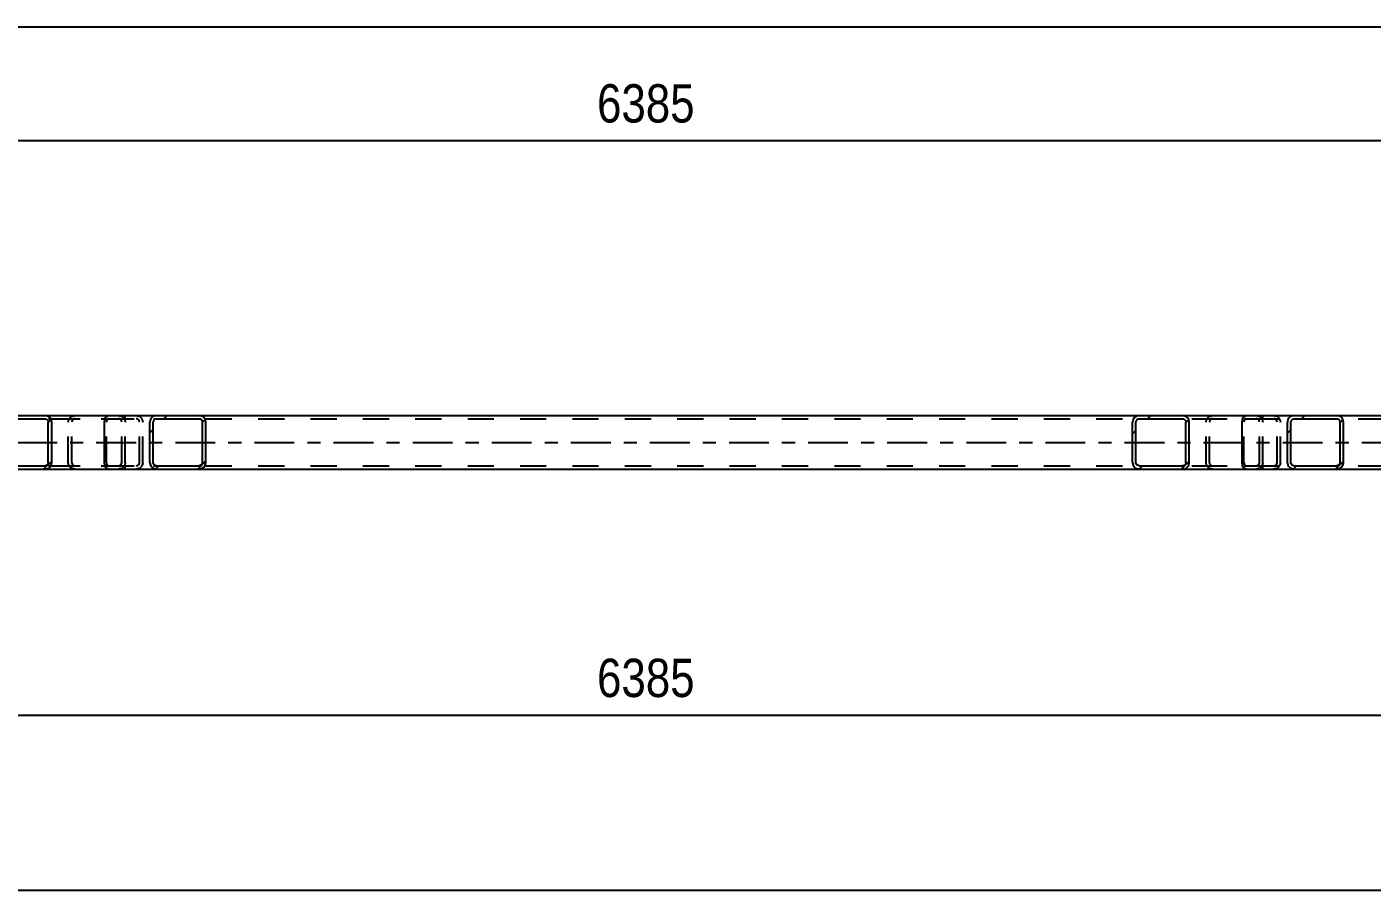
# Model space of a CAD drawing. Header units: millimetres. Extents: x 0 to 841, y 0 to 594.
# Drawn here: x 326.1 to 426.8, y 199.5 to 264.1 of the extents above; entities that cross this region are included whole.
import ezdxf

# ---------------------------------------------------------------- set-up
doc = ezdxf.new("R2010")
doc.units = ezdxf.units.MM
doc.linetypes.add('DXK_LINE_DOT2', pattern=[3.9198, 1.9599, -1.9599])
doc.linetypes.add('DXK_LINE_DOT3', pattern=[5.9187, 2.979, -0.9799, 0.9799, -0.9799])
doc.styles.add('Arial Narrow', font='ARIALN.TTF', dxfattribs={"height": 0.2})

# ---------------------------------------------------------------- blocks, each defined once
blk = doc.blocks.new('Part-122567824-36588 - 36583')
at = {"linetype": 'Continuous'}
h = blk.add_hatch(dxfattribs=at)
h.set_pattern_fill('', scale=0.7, style=0, pattern_type=0)
h.set_pattern_definition([(45, (327.9213, 234.728), (-1.57154, 1.57154), [])])
h.paths.add_polyline_path([(327.96, 234.54), (327.92, 234.73), (327.81, 234.88), (327.64, 234.99), (327.45, 235.02), (324.21, 235.02), (324.02, 234.99), (323.85, 234.88), (323.74, 234.73), (323.7, 234.54), (323.7, 231.5), (323.74, 231.32), (323.85, 231.16), (324.02, 231.06), (324.21, 231.02), (327.45, 231.02), (327.64, 231.06), (327.81, 231.16), (327.92, 231.32), (327.96, 231.5)])
h.paths.add_polyline_path([(327.69, 231.41), (327.63, 231.33), (327.55, 231.28), (327.45, 231.26), (324.21, 231.26), (324.12, 231.28), (324.03, 231.33), (323.98, 231.41), (323.96, 231.5), (323.96, 234.54), (323.98, 234.64), (324.03, 234.71), (324.12, 234.77), (324.21, 234.78), (327.45, 234.78), (327.55, 234.77), (327.63, 234.71), (327.69, 234.64), (327.7, 234.54), (327.7, 231.5)])
at = {"color": 2, "linetype": 'Continuous'}
for p, q in [((323.74, 234.73), (323.7, 234.54)), ((323.96, 234.54), (323.98, 234.64)), ((323.98, 234.64), (324.03, 234.71)), ((324.21, 235.02), (324.02, 234.99)), ((324.03, 234.71), (324.12, 234.77)), ((324.12, 234.77), (324.21, 234.78)), ((324.21, 235.02), (327.45, 235.02)), ((324.21, 234.78), (327.45, 234.78)), ((327.45, 235.02), (332.18, 235.02)), ((327.64, 234.99), (327.45, 235.02)), ((327.45, 234.78), (327.55, 234.77)), ((327.55, 234.77), (327.63, 234.71)), ((327.63, 234.71), (327.69, 234.64)), ((327.69, 234.64), (327.7, 234.54)), ((327.96, 234.54), (327.92, 234.73)), ((323.7, 231.5), (323.7, 234.54)), ((323.96, 231.5), (323.96, 234.54)), ((327.7, 231.5), (327.7, 234.54)), ((327.96, 231.5), (327.96, 234.54)), ((323.7, 231.5), (323.74, 231.32)), ((323.98, 231.41), (323.96, 231.5)), ((324.03, 231.33), (323.98, 231.41)), ((324.02, 231.06), (324.21, 231.02)), ((324.12, 231.28), (324.03, 231.33)), ((324.21, 231.26), (324.12, 231.28)), ((324.21, 231.26), (327.45, 231.26)), ((324.21, 231.02), (327.45, 231.02)), ((327.55, 231.28), (327.45, 231.26)), ((327.45, 231.02), (327.64, 231.06)), ((327.45, 231.02), (332.18, 231.02)), ((327.63, 231.33), (327.55, 231.28)), ((327.69, 231.41), (327.63, 231.33)), ((327.7, 231.5), (327.69, 231.41)), ((327.92, 231.32), (327.96, 231.5))]:
    blk.add_line(p, q, dxfattribs=at)
at = {"color": 7, "linetype": 'DXK_LINE_DOT2'}
for p, q in [((324.21, 235.02), (327.45, 235.02)), ((324.21, 234.78), (332.95, 234.78)), ((329.2, 234.54), (329.24, 234.73)), ((329.48, 234.64), (329.46, 234.54)), ((329.53, 234.71), (329.48, 234.64)), ((329.52, 234.99), (329.71, 235.02)), ((329.62, 234.77), (329.53, 234.71)), ((329.71, 234.78), (329.62, 234.77)), ((332.18, 235.02), (332.95, 235.02)), ((332.95, 235.02), (333.14, 234.99)), ((333.05, 234.77), (332.95, 234.78)), ((333.13, 234.71), (333.05, 234.77)), ((333.18, 234.64), (333.13, 234.71)), ((333.2, 234.54), (333.18, 234.64)), ((333.42, 234.73), (333.46, 234.54)), ((329.2, 231.5), (329.2, 234.54)), ((329.46, 231.5), (329.46, 234.54)), ((333.2, 231.5), (333.2, 234.54)), ((333.46, 231.5), (333.46, 234.54)), ((324.21, 231.26), (332.95, 231.26)), ((324.21, 231.02), (327.45, 231.02)), ((329.24, 231.32), (329.2, 231.5)), ((329.46, 231.5), (329.48, 231.41)), ((329.48, 231.41), (329.53, 231.33)), ((329.71, 231.02), (329.52, 231.06)), ((329.53, 231.33), (329.56, 231.32)), ((329.56, 231.32), (329.62, 231.28)), ((329.62, 231.28), (329.71, 231.26)), ((332.18, 231.02), (332.95, 231.02)), ((332.95, 231.26), (333.05, 231.28)), ((333.14, 231.06), (332.95, 231.02)), ((333.05, 231.28), (333.13, 231.33)), ((333.13, 231.33), (333.18, 231.41)), ((333.18, 231.41), (333.2, 231.5)), ((333.46, 231.5), (333.42, 231.32))]:
    blk.add_line(p, q, dxfattribs=at)
at = {"color": 2, "linetype": 'Continuous'}
for centre, start, end in [((324.19, 234.52), 110.7583, 155.68), ((327.47, 234.52), 24.32, 69.2417), ((324.19, 231.52), 204.32, 249.2417), ((327.47, 231.52), 290.7583, 335.68)]:
    blk.add_arc(centre, 0.496, start, end, dxfattribs=at)
at = {"color": 7, "linetype": 'DXK_LINE_DOT2'}
for centre, start, end in [((329.69, 234.52), 110.7583, 155.68), ((332.97, 234.52), 24.32, 69.2417), ((329.69, 231.52), 204.32, 249.2417), ((332.97, 231.52), 290.7583, 335.68)]:
    blk.add_arc(centre, 0.496, start, end, dxfattribs=at)
blk = doc.blocks.new('Part-122567824-36589 - 36583')
at = {"linetype": 'Continuous'}
h = blk.add_hatch(dxfattribs=at)
h.set_pattern_fill('', scale=0.7, style=0, pattern_type=0)
h.set_pattern_definition([(45, (339.4484, 234.728), (-1.57154, 1.57154), [])])
h.paths.add_polyline_path([(339.49, 234.54), (339.45, 234.73), (339.34, 234.88), (339.18, 234.99), (338.98, 235.02), (335.8, 235.02), (335.61, 234.99), (335.44, 234.88), (335.34, 234.73), (335.3, 234.54), (335.3, 231.5), (335.34, 231.32), (335.44, 231.16), (335.61, 231.06), (335.8, 231.02), (338.98, 231.02), (339.18, 231.06), (339.34, 231.16), (339.45, 231.32), (339.49, 231.5)])
h.paths.add_polyline_path([(339.22, 231.41), (339.16, 231.33), (339.08, 231.28), (338.98, 231.26), (335.8, 231.26), (335.7, 231.28), (335.62, 231.33), (335.57, 231.41), (335.55, 231.5), (335.55, 234.54), (335.57, 234.64), (335.62, 234.71), (335.7, 234.77), (335.8, 234.78), (338.98, 234.78), (339.08, 234.77), (339.16, 234.71), (339.22, 234.64), (339.24, 234.54), (339.24, 231.5)])
at = {"color": 2, "linetype": 'Continuous'}
for p, q in [((331.91, 234.54), (331.93, 234.73)), ((331.93, 234.73), (331.99, 234.88)), ((331.99, 234.88), (332.08, 234.99)), ((332.08, 234.99), (332.18, 235.02)), ((332.18, 235.02), (335.8, 235.02)), ((335.34, 234.73), (335.3, 234.54)), ((335.55, 234.54), (335.57, 234.64)), ((335.57, 234.64), (335.62, 234.71)), ((335.8, 235.02), (335.61, 234.99)), ((335.62, 234.71), (335.7, 234.77)), ((335.7, 234.77), (335.8, 234.78)), ((335.8, 235.02), (338.98, 235.02)), ((335.8, 234.78), (338.98, 234.78)), ((339.18, 234.99), (338.98, 235.02)), ((338.98, 234.78), (339.08, 234.77)), ((339.08, 234.77), (339.16, 234.71)), ((339.16, 234.71), (339.22, 234.64)), ((339.22, 234.64), (339.24, 234.54)), ((339.49, 234.54), (339.45, 234.73)), ((331.91, 231.5), (331.91, 234.54)), ((335.3, 231.5), (335.3, 234.54)), ((335.55, 231.5), (335.55, 234.54)), ((339.24, 231.5), (339.24, 234.54)), ((339.49, 231.5), (339.49, 234.54)), ((331.93, 231.32), (331.91, 231.5)), ((331.99, 231.16), (331.93, 231.32)), ((332.08, 231.06), (331.99, 231.16)), ((332.18, 231.02), (332.08, 231.06)), ((332.18, 231.02), (335.8, 231.02)), ((335.3, 231.5), (335.34, 231.32)), ((335.57, 231.41), (335.55, 231.5)), ((335.62, 231.33), (335.57, 231.41)), ((335.61, 231.06), (335.8, 231.02)), ((335.7, 231.28), (335.62, 231.33)), ((335.8, 231.26), (335.7, 231.28)), ((335.8, 231.26), (338.98, 231.26)), ((335.8, 231.02), (338.98, 231.02)), ((339.08, 231.28), (338.98, 231.26)), ((338.98, 231.02), (339.18, 231.06)), ((339.16, 231.33), (339.08, 231.28)), ((339.22, 231.41), (339.16, 231.33)), ((339.24, 231.5), (339.22, 231.41)), ((339.45, 231.32), (339.49, 231.5))]:
    blk.add_line(p, q, dxfattribs=at)
at = {"color": 7, "linetype": 'DXK_LINE_DOT2'}
for p, q in [((332.06, 234.64), (332.05, 234.54)), ((332.09, 234.71), (332.06, 234.64)), ((332.13, 234.77), (332.09, 234.71)), ((332.18, 234.78), (332.13, 234.77)), ((332.18, 234.78), (338.98, 234.78)), ((333.46, 234.78), (333.46, 235.02)), ((334.27, 235.02), (334.47, 234.99)), ((334.37, 234.77), (334.27, 234.78)), ((334.45, 234.71), (334.37, 234.77)), ((334.51, 234.64), (334.45, 234.71)), ((334.53, 234.54), (334.51, 234.64)), ((334.74, 234.73), (334.78, 234.54)), ((335.8, 235.02), (338.98, 235.02)), ((332.05, 231.5), (332.05, 234.54)), ((334.53, 231.5), (334.53, 234.54)), ((334.78, 231.5), (334.78, 234.54)), ((332.05, 231.5), (332.06, 231.41)), ((332.06, 231.41), (332.09, 231.33)), ((332.09, 231.33), (332.13, 231.28)), ((332.13, 231.28), (332.18, 231.26)), ((332.18, 231.26), (338.98, 231.26)), ((333.46, 231.02), (333.46, 231.26)), ((334.27, 231.26), (334.37, 231.28)), ((334.47, 231.06), (334.27, 231.02)), ((334.37, 231.28), (334.45, 231.33)), ((334.45, 231.33), (334.51, 231.41)), ((334.51, 231.41), (334.53, 231.5)), ((334.78, 231.5), (334.74, 231.32)), ((335.8, 231.02), (338.98, 231.02))]:
    blk.add_line(p, q, dxfattribs=at)
for centre, start, end in [((334.29, 234.53), 23.8494, 68.8059), ((334.29, 231.52), 291.1941, 336.1506)]:
    blk.add_arc(centre, 0.492, start, end, dxfattribs=at)
at = {"color": 2, "linetype": 'Continuous'}
for centre, start, end in [((335.79, 234.53), 111.1941, 156.1506), ((339, 234.53), 23.8494, 68.8059), ((335.79, 231.52), 203.8494, 248.8059), ((339, 231.52), 291.1941, 336.1506)]:
    blk.add_arc(centre, 0.492, start, end, dxfattribs=at)
blk = doc.blocks.new('Part-122567824-36590 - 36583')
at = {"linetype": 'Continuous'}
h = blk.add_hatch(dxfattribs=at)
h.set_pattern_fill('', scale=0.7, style=0, pattern_type=0)
h.set_pattern_definition([(45, (413.0556, 234.728), (-1.57154, 1.57154), [])])
h.paths.add_polyline_path([(413.09, 234.54), (413.06, 234.73), (412.94, 234.88), (412.78, 234.99), (412.58, 235.02), (409.35, 235.02), (409.15, 234.99), (408.99, 234.88), (408.88, 234.73), (408.84, 234.54), (408.84, 231.5), (408.88, 231.32), (408.99, 231.16), (409.15, 231.06), (409.35, 231.02), (412.58, 231.02), (412.78, 231.06), (412.94, 231.16), (413.06, 231.32), (413.09, 231.5)])
h.paths.add_polyline_path([(412.82, 231.41), (412.76, 231.33), (412.68, 231.28), (412.58, 231.26), (409.35, 231.26), (409.25, 231.28), (409.17, 231.33), (409.11, 231.41), (409.09, 231.5), (409.09, 234.54), (409.11, 234.64), (409.17, 234.71), (409.25, 234.77), (409.35, 234.78), (412.58, 234.78), (412.68, 234.77), (412.76, 234.71), (412.82, 234.64), (412.84, 234.54), (412.84, 231.5)])
at = {"color": 2, "linetype": 'Continuous'}
for p, q in [((408.88, 234.73), (408.84, 234.54)), ((409.09, 234.54), (409.11, 234.64)), ((409.11, 234.64), (409.17, 234.71)), ((409.35, 235.02), (409.15, 234.99)), ((409.17, 234.71), (409.25, 234.77)), ((409.25, 234.77), (409.35, 234.78)), ((409.35, 235.02), (412.58, 235.02)), ((409.35, 234.78), (412.58, 234.78)), ((412.58, 235.02), (417.32, 235.02)), ((412.78, 234.99), (412.58, 235.02)), ((412.58, 234.78), (412.68, 234.77)), ((412.68, 234.77), (412.76, 234.71)), ((412.76, 234.71), (412.82, 234.64)), ((412.82, 234.64), (412.84, 234.54)), ((413.09, 234.54), (413.06, 234.73)), ((408.84, 231.5), (408.84, 234.54)), ((409.09, 231.5), (409.09, 234.54)), ((412.84, 231.5), (412.84, 234.54)), ((413.09, 231.5), (413.09, 234.54)), ((408.84, 231.5), (408.88, 231.32)), ((409.11, 231.41), (409.09, 231.5)), ((409.17, 231.33), (409.11, 231.41)), ((409.15, 231.06), (409.35, 231.02)), ((409.25, 231.28), (409.17, 231.33)), ((409.35, 231.26), (409.25, 231.28)), ((409.35, 231.26), (412.58, 231.26)), ((409.35, 231.02), (412.58, 231.02)), ((412.68, 231.28), (412.58, 231.26)), ((412.58, 231.02), (412.78, 231.06)), ((412.58, 231.02), (417.32, 231.02)), ((412.76, 231.33), (412.68, 231.28)), ((412.82, 231.41), (412.76, 231.33)), ((412.84, 231.5), (412.82, 231.41)), ((413.06, 231.32), (413.09, 231.5))]:
    blk.add_line(p, q, dxfattribs=at)
at = {"color": 7, "linetype": 'DXK_LINE_DOT2'}
for p, q in [((409.35, 235.02), (412.58, 235.02)), ((409.35, 234.78), (418.08, 234.78)), ((414.34, 234.54), (414.38, 234.73)), ((414.61, 234.64), (414.59, 234.54)), ((414.67, 234.71), (414.61, 234.64)), ((414.65, 234.99), (414.85, 235.02)), ((414.75, 234.77), (414.67, 234.71)), ((414.85, 234.78), (414.75, 234.77)), ((417.32, 235.02), (418.08, 235.02)), ((418.08, 235.02), (418.28, 234.99)), ((418.18, 234.77), (418.08, 234.78)), ((418.26, 234.71), (418.18, 234.77)), ((418.32, 234.64), (418.26, 234.71)), ((418.34, 234.54), (418.32, 234.64)), ((418.55, 234.73), (418.59, 234.54)), ((414.34, 231.5), (414.34, 234.54)), ((414.59, 231.5), (414.59, 234.54)), ((418.34, 231.5), (418.34, 234.54)), ((418.59, 231.5), (418.59, 234.54)), ((409.35, 231.26), (418.08, 231.26)), ((409.35, 231.02), (412.58, 231.02)), ((414.38, 231.32), (414.34, 231.5)), ((414.59, 231.5), (414.61, 231.41)), ((414.61, 231.41), (414.67, 231.33)), ((414.85, 231.02), (414.65, 231.06)), ((414.67, 231.33), (414.69, 231.32)), ((414.69, 231.32), (414.75, 231.28)), ((414.75, 231.28), (414.85, 231.26)), ((417.32, 231.02), (418.08, 231.02)), ((418.08, 231.26), (418.18, 231.28)), ((418.28, 231.06), (418.08, 231.02)), ((418.18, 231.28), (418.26, 231.33)), ((418.26, 231.33), (418.32, 231.41)), ((418.32, 231.41), (418.34, 231.5)), ((418.59, 231.5), (418.55, 231.32))]:
    blk.add_line(p, q, dxfattribs=at)
at = {"color": 2, "linetype": 'Continuous'}
for centre, start, end in [((409.33, 234.52), 110.7583, 155.68), ((412.6, 234.52), 24.32, 69.2417), ((409.33, 231.52), 204.32, 249.2417), ((412.6, 231.52), 290.7583, 335.68)]:
    blk.add_arc(centre, 0.496, start, end, dxfattribs=at)
at = {"color": 7, "linetype": 'DXK_LINE_DOT2'}
for centre, start, end in [((414.83, 234.52), 110.7583, 155.68), ((418.1, 234.52), 24.32, 69.2417), ((414.83, 231.52), 204.32, 249.2417), ((418.1, 231.52), 290.7583, 335.68)]:
    blk.add_arc(centre, 0.496, start, end, dxfattribs=at)
blk = doc.blocks.new('Part-122567824-36591 - 36583')
at = {"linetype": 'Continuous'}
h = blk.add_hatch(dxfattribs=at)
h.set_pattern_fill('', scale=0.7, style=0, pattern_type=0)
h.set_pattern_definition([(45, (424.5826, 234.728), (-1.57154, 1.57154), [])])
h.paths.add_polyline_path([(424.62, 234.54), (424.58, 234.73), (424.47, 234.88), (424.31, 234.99), (424.12, 235.02), (420.93, 235.02), (420.74, 234.99), (420.58, 234.88), (420.47, 234.73), (420.43, 234.54), (420.43, 231.5), (420.47, 231.32), (420.58, 231.16), (420.74, 231.06), (420.93, 231.02), (424.12, 231.02), (424.31, 231.06), (424.47, 231.16), (424.58, 231.32), (424.62, 231.5)])
h.paths.add_polyline_path([(424.35, 231.41), (424.3, 231.33), (424.21, 231.28), (424.12, 231.26), (420.93, 231.26), (420.84, 231.28), (420.76, 231.33), (420.7, 231.41), (420.68, 231.5), (420.68, 234.54), (420.7, 234.64), (420.76, 234.71), (420.84, 234.77), (420.93, 234.78), (424.12, 234.78), (424.21, 234.77), (424.3, 234.71), (424.35, 234.64), (424.37, 234.54), (424.37, 231.5)])
at = {"color": 2, "linetype": 'Continuous'}
for p, q in [((417.05, 234.54), (417.07, 234.73)), ((417.07, 234.73), (417.13, 234.88)), ((417.13, 234.88), (417.21, 234.99)), ((417.21, 234.99), (417.32, 235.02)), ((417.32, 235.02), (420.93, 235.02)), ((420.47, 234.73), (420.43, 234.54)), ((420.68, 234.54), (420.7, 234.64)), ((420.7, 234.64), (420.76, 234.71)), ((420.93, 235.02), (420.74, 234.99)), ((420.76, 234.71), (420.84, 234.77)), ((420.84, 234.77), (420.93, 234.78)), ((420.93, 235.02), (424.12, 235.02)), ((420.93, 234.78), (424.12, 234.78)), ((424.31, 234.99), (424.12, 235.02)), ((424.12, 234.78), (424.21, 234.77)), ((424.21, 234.77), (424.3, 234.71)), ((424.3, 234.71), (424.35, 234.64)), ((424.35, 234.64), (424.37, 234.54)), ((424.62, 234.54), (424.58, 234.73)), ((417.05, 231.5), (417.05, 234.54)), ((420.43, 231.5), (420.43, 234.54)), ((420.68, 231.5), (420.68, 234.54)), ((424.37, 231.5), (424.37, 234.54)), ((424.62, 231.5), (424.62, 234.54)), ((417.07, 231.32), (417.05, 231.5)), ((417.13, 231.16), (417.07, 231.32)), ((417.21, 231.06), (417.13, 231.16)), ((417.32, 231.02), (417.21, 231.06)), ((417.32, 231.02), (420.93, 231.02)), ((420.43, 231.5), (420.47, 231.32)), ((420.7, 231.41), (420.68, 231.5)), ((420.76, 231.33), (420.7, 231.41)), ((420.74, 231.06), (420.93, 231.02)), ((420.84, 231.28), (420.76, 231.33)), ((420.93, 231.26), (420.84, 231.28)), ((420.93, 231.26), (424.12, 231.26)), ((420.93, 231.02), (424.12, 231.02)), ((424.21, 231.28), (424.12, 231.26)), ((424.12, 231.02), (424.31, 231.06)), ((424.3, 231.33), (424.21, 231.28)), ((424.35, 231.41), (424.3, 231.33)), ((424.37, 231.5), (424.35, 231.41)), ((424.58, 231.32), (424.62, 231.5))]:
    blk.add_line(p, q, dxfattribs=at)
at = {"color": 7, "linetype": 'DXK_LINE_DOT2'}
for p, q in [((417.19, 234.64), (417.18, 234.54)), ((417.22, 234.71), (417.19, 234.64)), ((417.27, 234.77), (417.22, 234.71)), ((417.32, 234.78), (417.27, 234.77)), ((417.32, 234.78), (424.12, 234.78)), ((418.59, 234.78), (418.59, 235.02)), ((419.41, 235.02), (419.6, 234.99)), ((419.5, 234.77), (419.41, 234.78)), ((419.59, 234.71), (419.5, 234.77)), ((419.64, 234.64), (419.59, 234.71)), ((419.66, 234.54), (419.64, 234.64)), ((419.87, 234.73), (419.91, 234.54)), ((420.93, 235.02), (424.12, 235.02)), ((417.18, 231.5), (417.18, 234.54)), ((419.66, 231.5), (419.66, 234.54)), ((419.91, 231.5), (419.91, 234.54)), ((417.18, 231.5), (417.19, 231.41)), ((417.19, 231.41), (417.22, 231.33)), ((417.22, 231.33), (417.27, 231.28)), ((417.27, 231.28), (417.32, 231.26)), ((417.32, 231.26), (424.12, 231.26)), ((418.59, 231.02), (418.59, 231.26)), ((419.41, 231.26), (419.5, 231.28)), ((419.6, 231.06), (419.41, 231.02)), ((419.5, 231.28), (419.59, 231.33)), ((419.59, 231.33), (419.64, 231.41)), ((419.64, 231.41), (419.66, 231.5)), ((419.91, 231.5), (419.87, 231.32)), ((420.93, 231.02), (424.12, 231.02))]:
    blk.add_line(p, q, dxfattribs=at)
for centre, start, end in [((419.42, 234.53), 23.8494, 68.8059), ((419.42, 231.52), 291.1941, 336.1506)]:
    blk.add_arc(centre, 0.492, start, end, dxfattribs=at)
at = {"color": 2, "linetype": 'Continuous'}
for centre, start, end in [((420.92, 234.53), 111.1941, 156.1506), ((424.13, 234.53), 23.8494, 68.8059), ((420.92, 231.52), 203.8494, 248.8059), ((424.13, 231.52), 291.1941, 336.1506)]:
    blk.add_arc(centre, 0.492, start, end, dxfattribs=at)
blk = doc.blocks.new('Part-122567824-36600 - 36583')
at = {"color": 7, "linetype": 'DXK_LINE_DOT2'}
for p, q in [((104.3, 234.78), (774.49, 234.78)), ((324.21, 235.02), (338.98, 235.02)), ((409.35, 235.02), (424.12, 235.02)), ((104.3, 231.26), (774.49, 231.26)), ((324.21, 231.02), (338.98, 231.02)), ((409.35, 231.02), (424.12, 231.02))]:
    blk.add_line(p, q, dxfattribs=at)
at = {"color": 2, "linetype": 'Continuous'}
for p, q in [((338.98, 235.02), (409.35, 235.02)), ((424.12, 235.02), (494.48, 235.02)), ((338.98, 231.02), (409.35, 231.02)), ((424.12, 231.02), (494.48, 231.02))]:
    blk.add_line(p, q, dxfattribs=at)
at = {"color": 7, "linetype": 'DXK_LINE_DOT3'}
blk.add_line((94.55, 233.02), (774.49, 233.02), dxfattribs=at)
blk = doc.blocks.new('StraightDimension-122567824-49845 - 36583')
at = {"color": 7, "linetype": 'Continuous'}
blk.add_line((105.59, 264.1), (790.47, 264.1), dxfattribs=at)
blk = doc.blocks.new('StraightDimension-122567824-49906 - 36583')
at = {"color": 7, "linetype": 'Continuous'}
blk.add_line((244.72, 255.6), (500.13, 255.6), dxfattribs=at)
at = {"color": 0}
blk.add_wipeout([(376.68, 256.35), (376.68, 260.55), (368.17, 260.55), (368.17, 256.35)], dxfattribs=at)
at = {"color": 3, "style": 'Arial Narrow'}
blk.add_text('6385', height=2.863, dxfattribs=at).set_placement((368.77, 256.95))
blk = doc.blocks.new('StraightDimension-122567824-49934 - 36583')
at = {"color": 7, "linetype": 'Continuous'}
blk.add_line((244.72, 212.62), (500.13, 212.62), dxfattribs=at)
at = {"color": 0}
blk.add_wipeout([(376.68, 213.37), (376.68, 217.57), (368.17, 217.57), (368.17, 213.37)], dxfattribs=at)
at = {"color": 3, "style": 'Arial Narrow'}
blk.add_text('6385', height=2.863, dxfattribs=at).set_placement((368.77, 213.97))
blk = doc.blocks.new('StraightDimension-122567824-49960 - 36583')
at = {"color": 7, "linetype": 'Continuous'}
blk.add_line((102.88, 199.52), (791.11, 199.52), dxfattribs=at)

msp = doc.modelspace()

# ---------------------------------------------------------------- block references
for name in ['StraightDimension-122567824-49845 - 36583', 'Part-122567824-36600 - 36583', 'Part-122567824-36588 - 36583', 'Part-122567824-36589 - 36583', 'Part-122567824-36590 - 36583', 'Part-122567824-36591 - 36583', 'StraightDimension-122567824-49934 - 36583']:
    msp.add_blockref(name, (0, 0))

# ---------------------------------------------------------------- next in the draw order: block references
for name in ['StraightDimension-122567824-49906 - 36583', 'StraightDimension-122567824-49960 - 36583']:
    msp.add_blockref(name, (0, 0))

doc.saveas('drawing.dxf')
